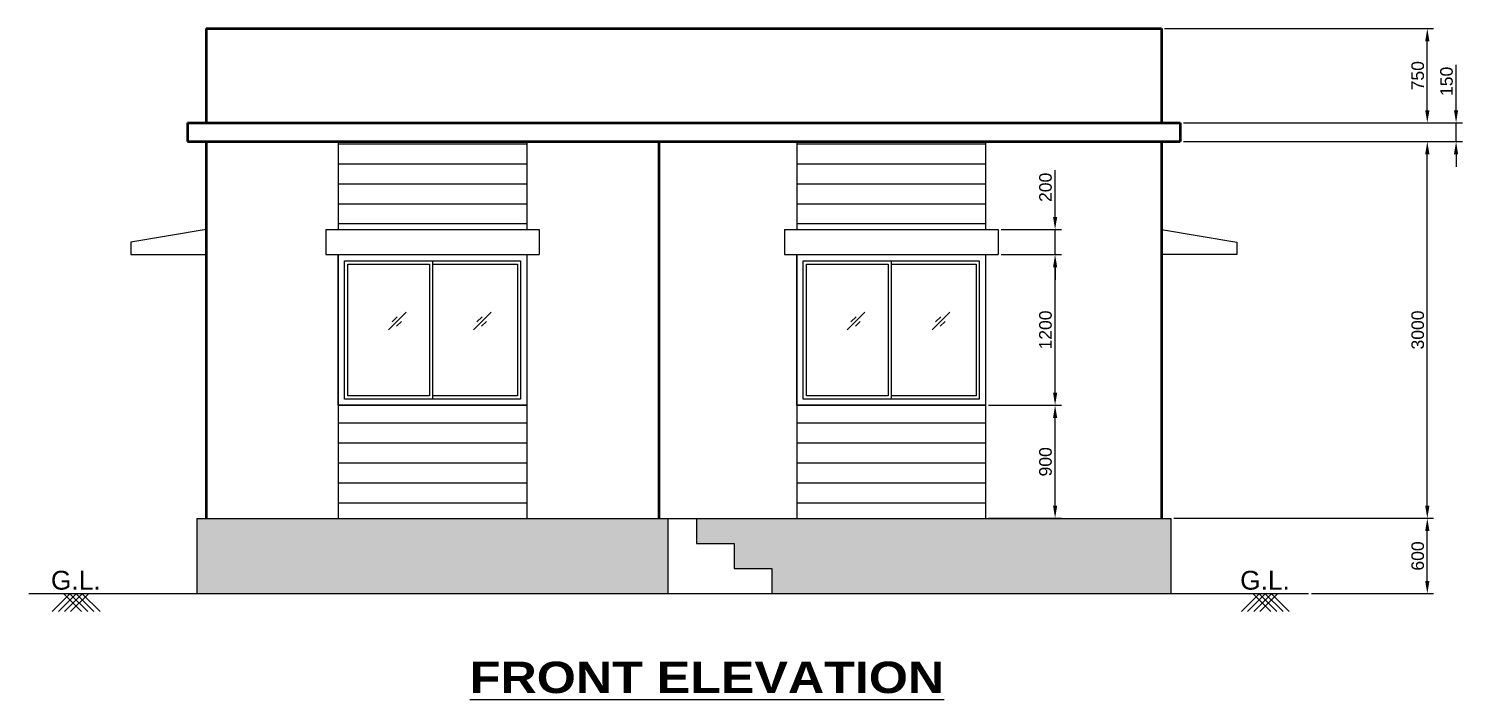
# Model space of a CAD drawing. Header units: millimetres. Extents: x 22804 to 54168, y 19058 to 39187.
# Drawn here: x 41413 to 52821, y 33845 to 39187 of the extents above; entities that cross this region are included whole.
import ezdxf

# ---------------------------------------------------------------- set-up
doc = ezdxf.new("R2010")
doc.units = ezdxf.units.MM
doc.header["$LTSCALE"] = 20
for name, color, linetype in [('ELEVATION', 154, 'Continuous'), ('Plinth', 2, 'Continuous'), ('Stairs Step', 210, 'Continuous'), ('Text', 160, 'Continuous'), ('Window', 1, 'Continuous')]:
    doc.layers.add(name, color=color, linetype=linetype)
doc.layers.add('FJ Dimension', color=254, linetype='Continuous', lineweight=50)
doc.layers.add('Wall', color=3, linetype='Continuous', lineweight=50)
doc.styles.get("Standard").update_dxf_attribs({"font": 'arial.ttf'})
doc.dimstyles.new('ISO-25', dxfattribs={"dimscale": 40, "dimtxt": 2.5, "dimasz": 2.5, "dimexe": 1.25, "dimexo": 0.625, "dimtad": 1, "dimtxsty": 'Standard', "dimcen": 2.5, "dimadec": 0, "dimazin": 0, "dimtfac": 1, "dimtmove": 0, "dimatfit": 3, "dimfxl": 1, "dimarcsym": 0})

# ---------------------------------------------------------------- blocks, each defined once
blk = doc.blocks.new('*D20')
at = {"layer": 'Defpoints', "color": 0, "transparency": 16777216}
for p in [(50501, 35287), (52542, 35287), (51595, 34687)]:
    blk.add_point(p, dxfattribs=at)
at = {"layer": 'FJ Dimension', "color": 0, "lineweight": -2, "transparency": 16777216}
for p, q in [((50526, 35287), (52592, 35287)), ((52542, 34787), (52542, 35187)), ((51620, 34687), (52592, 34687))]:
    blk.add_line(p, q, dxfattribs=at)
at = {"layer": 'FJ Dimension', "color": 0, "transparency": 16777216}
for points in [[(52525, 35187), (52559, 35187), (52542, 35287)], [(52525, 34787), (52559, 34787), (52542, 34687)]]:
    blk.add_solid(points, dxfattribs=at)
at = {"layer": 'FJ Dimension', "color": 0, "transparency": 16777216, "insert": (52466, 34987), "char_height": 100, "attachment_point": 5, "rotation": 90}
blk.add_mtext('600', dxfattribs=at)
blk = doc.blocks.new('*D21')
at = {"layer": 'Defpoints', "color": 0, "transparency": 16777216}
for p in [(50576, 38287), (52542, 38287), (50501, 35287)]:
    blk.add_point(p, dxfattribs=at)
at = {"layer": 'FJ Dimension', "color": 0, "lineweight": -2, "transparency": 16777216}
for p, q in [((50601, 38287), (52592, 38287)), ((52542, 35387), (52542, 38187)), ((50526, 35287), (52592, 35287))]:
    blk.add_line(p, q, dxfattribs=at)
at = {"layer": 'FJ Dimension', "color": 0, "transparency": 16777216}
for points in [[(52525, 38187), (52559, 38187), (52542, 38287)], [(52525, 35387), (52559, 35387), (52542, 35287)]]:
    blk.add_solid(points, dxfattribs=at)
at = {"layer": 'FJ Dimension', "color": 0, "transparency": 16777216, "insert": (52466, 36787), "char_height": 100, "attachment_point": 5, "rotation": 90}
blk.add_mtext('3000', dxfattribs=at)
blk = doc.blocks.new('*D22')
at = {"layer": 'Defpoints', "color": 0, "transparency": 16777216}
for p in [(50576, 38437), (52771, 38437), (50576, 38287)]:
    blk.add_point(p, dxfattribs=at)
at = {"layer": 'FJ Dimension', "color": 0, "lineweight": -2, "transparency": 16777216}
for p, q in [((52771, 38537), (52771, 38898)), ((50601, 38437), (52821, 38437)), ((52771, 38287), (52771, 38437)), ((50601, 38287), (52821, 38287)), ((52771, 38187), (52771, 38087))]:
    blk.add_line(p, q, dxfattribs=at)
at = {"layer": 'FJ Dimension', "color": 0, "transparency": 16777216}
for points in [[(52754, 38537), (52787, 38537), (52771, 38437)], [(52754, 38187), (52787, 38187), (52771, 38287)]]:
    blk.add_solid(points, dxfattribs=at)
at = {"layer": 'FJ Dimension', "color": 0, "transparency": 16777216, "insert": (52695, 38767), "char_height": 100, "attachment_point": 5, "rotation": 90}
blk.add_mtext('150', dxfattribs=at)
blk = doc.blocks.new('*D23')
at = {"layer": 'Defpoints', "color": 0, "transparency": 16777216}
for p in [(50426, 39187), (52542, 39187), (50576, 38437)]:
    blk.add_point(p, dxfattribs=at)
at = {"layer": 'FJ Dimension', "color": 0, "lineweight": -2, "transparency": 16777216}
for p, q in [((50451, 39187), (52592, 39187)), ((52542, 38537), (52542, 39087)), ((50601, 38437), (52592, 38437))]:
    blk.add_line(p, q, dxfattribs=at)
at = {"layer": 'FJ Dimension', "color": 0, "transparency": 16777216}
for points in [[(52525, 39087), (52559, 39087), (52542, 39187)], [(52525, 38537), (52559, 38537), (52542, 38437)]]:
    blk.add_solid(points, dxfattribs=at)
at = {"layer": 'FJ Dimension', "color": 0, "transparency": 16777216, "insert": (52466, 38812), "char_height": 100, "attachment_point": 5, "rotation": 90}
blk.add_mtext('750', dxfattribs=at)
blk = doc.blocks.new('*D24')
at = {"layer": 'Defpoints', "color": 0, "transparency": 16777216}
for p in [(49026, 36187), (49580, 36187), (49026, 35287)]:
    blk.add_point(p, dxfattribs=at)
at = {"layer": 'FJ Dimension', "color": 0, "lineweight": -2, "transparency": 16777216}
for p, q in [((49051, 36187), (49630, 36187)), ((49580, 35387), (49580, 36087)), ((49051, 35287), (49630, 35287))]:
    blk.add_line(p, q, dxfattribs=at)
at = {"layer": 'FJ Dimension', "color": 0, "transparency": 16777216}
for points in [[(49564, 36087), (49597, 36087), (49580, 36187)], [(49564, 35387), (49597, 35387), (49580, 35287)]]:
    blk.add_solid(points, dxfattribs=at)
at = {"layer": 'FJ Dimension', "color": 0, "transparency": 16777216, "insert": (49504, 35737), "char_height": 100, "attachment_point": 5, "rotation": 90}
blk.add_mtext('900', dxfattribs=at)
blk = doc.blocks.new('*D25')
at = {"layer": 'Defpoints', "color": 0, "transparency": 16777216}
for p in [(49126, 37387), (49580, 37387), (49026, 36187)]:
    blk.add_point(p, dxfattribs=at)
at = {"layer": 'FJ Dimension', "color": 0, "lineweight": -2, "transparency": 16777216}
for p, q in [((49151, 37387), (49630, 37387)), ((49580, 36287), (49580, 37287)), ((49051, 36187), (49630, 36187))]:
    blk.add_line(p, q, dxfattribs=at)
at = {"layer": 'FJ Dimension', "color": 0, "transparency": 16777216}
for points in [[(49564, 37287), (49597, 37287), (49580, 37387)], [(49564, 36287), (49597, 36287), (49580, 36187)]]:
    blk.add_solid(points, dxfattribs=at)
at = {"layer": 'FJ Dimension', "color": 0, "transparency": 16777216, "insert": (49504, 36787), "char_height": 100, "attachment_point": 5, "rotation": 90}
blk.add_mtext('1200', dxfattribs=at)
blk = doc.blocks.new('*D26')
at = {"layer": 'Defpoints', "color": 0, "transparency": 16777216}
for p in [(49126, 37587), (49580, 37587), (49126, 37387)]:
    blk.add_point(p, dxfattribs=at)
at = {"layer": 'FJ Dimension', "color": 0, "lineweight": -2, "transparency": 16777216}
for p, q in [((49580, 37687), (49580, 38059)), ((49151, 37587), (49630, 37587)), ((49580, 37387), (49580, 37587)), ((49151, 37387), (49630, 37387)), ((49580, 37287), (49580, 37187))]:
    blk.add_line(p, q, dxfattribs=at)
at = {"layer": 'FJ Dimension', "color": 0, "transparency": 16777216}
for points in [[(49564, 37687), (49597, 37687), (49580, 37587)], [(49564, 37287), (49597, 37287), (49580, 37387)]]:
    blk.add_solid(points, dxfattribs=at)
at = {"layer": 'FJ Dimension', "color": 0, "transparency": 16777216, "insert": (49504, 37923), "char_height": 100, "attachment_point": 5, "rotation": 90}
blk.add_mtext('200', dxfattribs=at)

msp = doc.modelspace()

# ---------------------------------------------------------------- hatches: boundary and pattern name
at = {"layer": 'ELEVATION'}
h = msp.add_hatch(dxfattribs=at)
h.set_pattern_fill('ANSI31', color=256, scale=50, angle=315)
h.set_pattern_definition([(0, (0, 23822.47), (4e-14, 158.75), [])])
h.paths.add_polyline_path([(45376.094, 37586.86), (45376.094, 38286.86), (43876.094, 38286.86), (43876.094, 37586.86)])
h.paths.add_polyline_path([(45376.094, 35286.86), (45376.094, 36186.86), (43876.094, 36186.86), (43876.094, 35286.86)])
h = msp.add_hatch(dxfattribs=at)
h.set_pattern_fill('ANSI31', color=256, scale=50, angle=315)
h.set_pattern_definition([(0, (3650, 23822.47), (4e-14, 158.75), [])])
h.paths.add_polyline_path([(49026.094, 38286.86), (47526.094, 38286.86), (47526.094, 37586.86), (49026.094, 37586.86)])
h.paths.add_polyline_path([(49026.094, 36186.86), (47526.094, 36186.86), (47526.094, 35286.86), (49026.094, 35286.86)])
h = msp.add_hatch(dxfattribs=at)
h.set_pattern_fill('GRAVEL', color=256, scale=20, angle=315)
h.set_pattern_definition([(183.01279, (617.84, 23923.047), (-6106.574162, -359.210244), [68.3443, -6766.0967]), (139.96974, (549.592, 23919.455), (4669.733202, -3951.312671), [117.281, -11610.8098]), (87.51045, (459.79, 23994.89), (-359.210242, -7543.415142), [82.6963, -8186.9446]), (222.27369, (229.895, 24045.178), (7543.415142, 6824.994651), [106.801, -10573.2875]), (247.833654, (150.868, 23973.336), (2514.471714, 6106.574162), [104.7267, -10367.9615]), (312.27369, (111.355, 23876.35), (-6824.994651, 7543.415142), [106.801, -10573.2875]), (352.69424, (183.197, 23797.323), (-8261.8356314, 1077.630734), [141.2387, -13982.623]), (27.25533, (323.29, 23779.363), (10417.097101, 5388.153672), [133.344, -13201.0513]), (76.429566, (441.829, 23840.428), (1796.051224, 7543.415142), [107.1626, -10609.109]), (130.23636, (466.973, 23944.6), (3592.102448, -4310.52294), [122.3427, -5994.7874]), (177.397438, (387.947, 24037.994), (-8261.8356314, 359.2102446), [158.2156, -15663.3545]), (93.81407, (581.92, 23685.97), (-359.210245, 4669.733183), [54.001, -5346.113]), (126.469234, (578.328, 23739.85), (3951.312694, -5388.153672), [102.7364, -10170.928]), (180, (517.26, 23822.47), (-359.2102, -359.2102), [71.842, -646.5786]), (158.19859, (535.22, 23890.72), (2514.47171, -1077.630735), [38.6883, -3830.1245]), (246.8014, (499.3, 23905.09), (718.42049, 1436.84098), [54.713, -2680.9506]), (345.96376, (477.75, 23854.8), (1796.05122, -359.21024), [88.864, -2873.2596]), (116.56505, (563.96, 23833.24), (359.21024, -1077.63073), [64.2574, -1542.1796]), (331.38954, (290.96, 24113.428), (4669.733183, -2514.471714), [90.0176, -8911.7653]), (25.346176, (369.987, 24070.323), (-5388.153673, -2514.471714), [75.52, -7476.443]), (248.19859, (635.8, 23905.086), (1077.630735, 2514.47171), [77.376, -3791.4367]), (298.61046, (607.065, 23833.244), (-2514.471714, 4669.733183), [90.0176, -8911.7653]), (294.44395, (68.25, 23890.72), (-1077.630735, 2514.471714), [86.807, -4253.547]), (249.77514, (104.17, 23811.69), (2155.261466, 5747.363919), [72.7344, -7200.7187]), (21.80141, (280.184, 23542.284), (2514.47171, 1077.630735), [77.376, -3791.4367]), (332.354025, (352.026, 23571.02), (-6106.574163, 3232.892203), [85.1565, -8430.475]), (24.44395, (104.17, 23718.297), (-2514.471714, -1077.630735), [43.4035, -4296.9504]), (56.30993, (258.63, 23563.84), (1077.63073, 1796.05122), [25.903, -2564.399]), (120.96376, (273, 23585.39), (718.4205, -1436.84098), [104.7267, -1989.811]), (141.009006, (219.118, 23675.192), (3951.312693, -3232.892203), [97.0534, -9608.273]), (258.69007, (445.42, 23822.47), (359.21024, 1077.63073), [73.265, -1758.3553]), (308.157227, (431.052, 23750.626), (5388.153673, -6824.994652), [127.9114, -12663.202]), (15.9454, (510.08, 23650.047), (-3951.312693, -1077.630734), [52.3016, -5177.8785]), (45, (560.37, 23664.4), (2e-13, 718.4205), [30.48, -477.52]), (75.25644, (222.71, 23693.152), (-1077.630735, -3951.312693), [70.5734, -6986.788]), (3.01279, (240.67, 23761.402), (6106.574162, 359.210244), [136.6886, -6697.7524]), (315, (377.17, 23768.6), (718.4205, -2e-13), [132.08, -375.92]), (280.30485, (470.565, 23675.192), (1077.630738, -6106.574162), [80.322, -7951.8633]), (209.0546, (484.934, 23596.165), (-1796.05122, -1077.63073), [73.966, -3624.33]), (162.645975, (420.276, 23560.244), (-10417.0971, 3232.892204), [120.429, -11922.493]), (130.42608, (305.329, 23596.165), (-4310.522938, 5028.943428), [127.406, -12613.1693])])
h.paths.add_polyline_path([(42751.094, 35286.86), (42751.094, 34686.86), (46501.094, 34686.86), (46501.094, 35286.86)])
h.paths.add_polyline_path([(46726.094, 35286.86), (46726.094, 35086.86), (47026.094, 35086.86), (47026.094, 34886.86), (47326.094, 34886.86), (47326.094, 34686.86), (50501.094, 34686.86), (50501.094, 35286.86)])

# ---------------------------------------------------------------- linework, layer by layer
at = {"layer": 'Plinth'}
for p, q in [((43876.094, 36186.86), (45376.094, 36186.86)), ((47526.094, 36186.86), (49026.094, 36186.86)), ((42751.094, 35286.86), (42751.094, 34686.86)), ((42751.094, 35286.86), (50501.094, 35286.86)), ((46501.094, 34686.86), (46501.094, 35286.86)), ((50501.094, 35286.86), (50501.094, 34686.86)), ((51595.339, 34686.86), (41412.653, 34686.86))]:
    msp.add_line(p, q, dxfattribs=at)
at = {"layer": 'Stairs Step'}
for p, q in [((46426.094, 35286.86), (46726.094, 35286.86)), ((46726.094, 35286.86), (46726.094, 35086.86)), ((46726.094, 35086.86), (47026.094, 35086.86)), ((47026.094, 35086.86), (47026.094, 34886.86)), ((47026.094, 34886.86), (47326.094, 34886.86)), ((47326.094, 34886.86), (47326.094, 34686.86))]:
    msp.add_line(p, q, dxfattribs=at)
at = {"layer": 'Wall'}
for p, q in [((42826.094, 39186.86), (42826.094, 38436.86)), ((42826.094, 39186.86), (50426.094, 39186.86)), ((50426.094, 39186.86), (50426.094, 38436.86)), ((42676.094, 38436.86), (50576.094, 38436.86)), ((42676.094, 38436.86), (42676.094, 38286.86)), ((50576.094, 38436.86), (50576.094, 38286.86)), ((42676.094, 38286.86), (50576.094, 38286.86)), ((42826.094, 38286.86), (42826.094, 35286.86)), ((46426.094, 38286.86), (46426.094, 35286.86)), ((50426.094, 38286.86), (50426.094, 35286.86))]:
    msp.add_line(p, q, dxfattribs=at)
at = {"layer": 'Window'}
for p, q in [((43876.094, 38286.86), (43876.094, 37586.86)), ((45376.094, 38286.86), (45376.094, 37586.86)), ((47526.094, 38286.86), (47526.094, 37586.86)), ((49026.094, 38286.86), (49026.094, 37586.86)), ((42826.094, 37586.86), (42226.094, 37486.86)), ((42826.094, 37386.86), (42826.094, 37586.86)), ((43776.094, 37586.86), (43776.094, 37386.86)), ((43776.094, 37586.86), (45476.094, 37586.86)), ((45476.094, 37586.86), (45476.094, 37386.86)), ((47426.094, 37586.86), (49126.094, 37586.86)), ((47426.094, 37586.86), (47426.094, 37386.86)), ((49126.094, 37586.86), (49126.094, 37386.86)), ((50426.094, 37386.86), (50426.094, 37586.86)), ((50426.094, 37586.86), (51026.094, 37486.86)), ((42226.094, 37486.86), (42226.094, 37386.86)), ((51026.094, 37486.86), (51026.094, 37386.86)), ((42226.094, 37386.86), (42826.094, 37386.86)), ((43776.094, 37386.86), (45476.094, 37386.86)), ((43876.094, 37386.86), (43876.094, 35286.86)), ((44601.094, 37311.86), (44601.094, 36261.86)), ((44626.094, 37336.86), (44626.094, 36236.86)), ((45376.094, 37386.86), (45376.094, 35286.86)), ((47426.094, 37386.86), (49126.094, 37386.86)), ((47526.094, 37386.86), (47526.094, 35286.86)), ((48251.094, 37311.86), (48251.094, 36261.86)), ((48276.094, 37336.86), (48276.094, 36236.86)), ((49026.094, 37386.86), (49026.094, 35286.86)), ((51026.094, 37386.86), (50426.094, 37386.86)), ((44276.094, 36786.86), (44417.515, 36928.282)), ((44304.742, 36850.864), (44346.092, 36892.213)), ((44340.801, 36816.212), (44380.083, 36855.494)), ((44951.094, 36786.86), (45092.515, 36928.282)), ((44979.742, 36850.864), (45021.092, 36892.213)), ((45015.801, 36816.212), (45055.083, 36855.494)), ((47926.094, 36786.86), (48067.515, 36928.282)), ((47954.742, 36850.864), (47996.092, 36892.213)), ((47990.801, 36816.212), (48030.083, 36855.494)), ((48601.094, 36786.86), (48742.515, 36928.282)), ((48629.742, 36850.864), (48671.092, 36892.213)), ((48665.801, 36816.212), (48705.083, 36855.494)), ((41599.803, 34545.439), (41741.225, 34686.86)), ((41648.716, 34545.439), (41790.137, 34686.86)), ((41833.734, 34545.439), (41692.313, 34686.86)), ((41697.628, 34545.439), (41839.049, 34686.86)), ((41882.646, 34545.439), (41741.225, 34686.86)), ((41746.54, 34545.439), (41887.962, 34686.86)), ((41931.558, 34545.439), (41790.137, 34686.86)), ((41980.471, 34545.439), (41839.049, 34686.86)), ((51062.538, 34545.439), (51203.96, 34686.86)), ((51111.451, 34545.439), (51252.872, 34686.86)), ((51296.469, 34545.439), (51155.048, 34686.86)), ((51160.363, 34545.439), (51301.784, 34686.86)), ((51345.381, 34545.439), (51203.96, 34686.86)), ((51209.275, 34545.439), (51350.697, 34686.86)), ((51394.293, 34545.439), (51252.872, 34686.86)), ((51443.206, 34545.439), (51301.784, 34686.86))]:
    msp.add_line(p, q, dxfattribs=at)
for points in [[(43876.094, 37386.86), (45376.094, 37386.86), (45376.094, 36186.86), (43876.094, 36186.86)], [(43926.094, 37336.86), (45326.094, 37336.86), (45326.094, 36236.86), (43926.094, 36236.86)], [(47526.094, 37386.86), (49026.094, 37386.86), (49026.094, 36186.86), (47526.094, 36186.86)], [(47576.094, 37336.86), (48976.094, 37336.86), (48976.094, 36236.86), (47576.094, 36236.86)]]:
    msp.add_lwpolyline(points, close=True, dxfattribs=at)
for points in [[(44601.094, 36261.86), (43951.094, 36261.86), (43951.094, 37311.86), (44601.094, 37311.86)], [(44626.094, 37311.86), (45301.094, 37311.86), (45301.094, 36261.86), (44626.094, 36261.86)], [(48251.094, 36261.86), (47601.094, 36261.86), (47601.094, 37311.86), (48251.094, 37311.86)], [(48276.094, 37311.86), (48951.094, 37311.86), (48951.094, 36261.86), (48276.094, 36261.86)]]:
    msp.add_lwpolyline(points, dxfattribs=at)

# ---------------------------------------------------------------- texts
at = {"layer": 'Text', "attachment_point": 1}
for s, width, insert, char_height in [('\\pxqc;G.L.', 1513.52236, (41031.07, 34868.876), 150), ('\\pxqc;G.L.', 1513.52236, (50493.805, 34868.876), 150), ('\\pxqc;{\\fArial Black|b1|i0|c0|p34;\\LFRONT ELEVATION}', 3816.99134, (44901.759, 34145.234), 250)]:
    msp.add_mtext_dynamic_manual_height_columns(s, width=width, gutter_width=12.5, heights=[0], dxfattribs=dict(at, insert=insert, char_height=char_height))

# ---------------------------------------------------------------- dimensions: what is measured, and where the dimension line sits
at = {"layer": 'FJ Dimension'}
for base, p1, p2, override, picture, middle in [((52541.963, 39186.86), (50576.094, 38436.86), (50426.094, 39186.86), {"dimtmove": 1}, '*D23', (52465.906, 38811.86)), ((52770.599, 38436.86), (50576.094, 38286.86), (50576.094, 38436.86), {"dimtad": 3}, '*D22', (52694.541, 38767.454)), ((52541.963, 38286.86), (50501.094, 35286.86), (50576.094, 38286.86), {"dimtmove": 1}, '*D21', (52465.872, 36786.86)), ((49580.234, 37586.86), (49126.094, 37386.86), (49126.094, 37586.86), {"dimtad": 3}, '*D26', (49504.177, 37923.013)), ((49580.234, 37386.86), (49026.094, 36186.86), (49126.094, 37386.86), {"dimtmove": 1}, '*D25', (49504.177, 36786.86)), ((52541.963, 35286.86), (51595.339, 34686.86), (50501.094, 35286.86), {"dimtmove": 1}, '*D20', (52465.906, 34986.86))]:
    dim = msp.add_linear_dim(base=base, p1=p1, p2=p2, angle=90, dimstyle='ISO-25', override=override, dxfattribs=at)
    dim.commit()
    dim.dimension.update_dxf_attribs({"geometry": picture, "text_midpoint": middle})
dim = msp.add_linear_dim(base=(49580.234, 36186.86), p1=(49026.094, 35286.86), p2=(49026.094, 36186.86), angle=90, dimstyle='ISO-25', dxfattribs=at)
dim.commit()
dim.dimension.update_dxf_attribs({"geometry": '*D24', "text_midpoint": (49504.177, 35736.86)})

doc.saveas('drawing.dxf')
